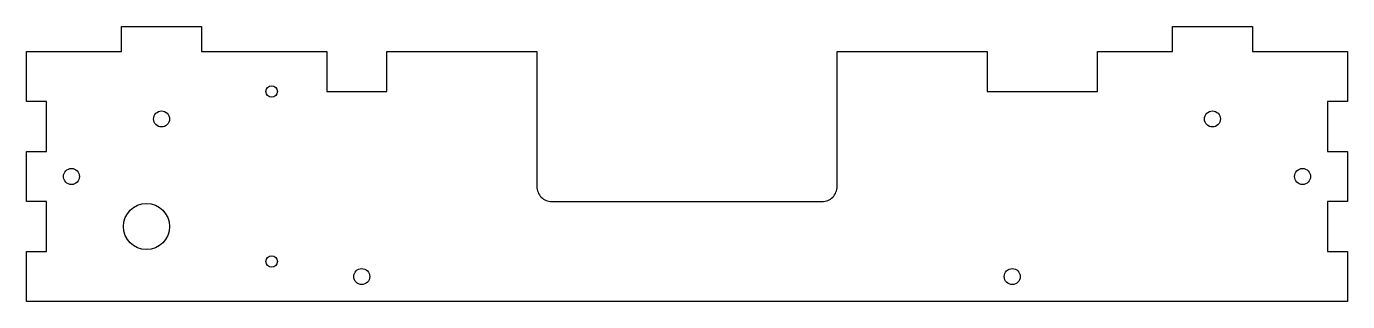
# Model space of a CAD drawing. Header units: millimetres. Extents: x -132 to 132, y 0 to 55.
import ezdxf

# ---------------------------------------------------------------- set-up
doc = ezdxf.new("R2010")
doc.units = ezdxf.units.MM
doc.layers.get('0').update_dxf_attribs({"linetype": 'CONTINUOUS'})

msp = doc.modelspace()

# ---------------------------------------------------------------- linework, layer by layer
msp.add_lwpolyline([(132, 10), (132, 0), (-132, 0), (-132, 10), (-128, 10), (-128, 20), (-132, 20), (-132, 30), (-128, 30), (-128, 40), (-132, 40), (-132, 50), (-113, 50), (-113, 55), (-97, 55), (-97, 50), (-72, 50), (-72, 42), (-60, 42), (-60, 50), (-30, 50), (-30, 23, 0.414214), (-27, 20), (27, 20, 0.414214), (30, 23), (30, 50), (60, 50), (60, 42), (82, 42), (82, 50), (97, 50), (97, 55), (113, 55), (113, 50), (132, 50), (132, 40), (128, 40), (128, 30), (132, 30), (132, 20), (128, 20), (128, 10)], format="xyb", close=True)
for centre, radius in [((-83, 42), 1.15), ((-105, 36.5), 1.6), ((105, 36.5), 1.6), ((-123, 25), 1.6), ((123, 25), 1.6), ((-108, 15), 4.6), ((-83, 8), 1.15), ((-65, 5), 1.6), ((65, 5), 1.6)]:
    msp.add_circle(centre, radius)

doc.saveas('drawing.dxf')
